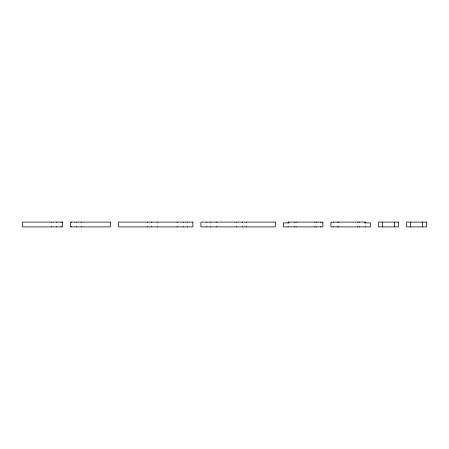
<?xml version="1.0" encoding="UTF-8"?>
<svg xmlns="http://www.w3.org/2000/svg" width="449" height="449" viewBox="0 0 449 449"><rect width="100%" height="100%" fill="white"/><g stroke="black" fill="none" stroke-linecap="round" stroke-linejoin="round"><path stroke-width="0.67" d="M322.629 222.9L322.91 222.9M422.548 222.098L422.548 226.902M410.549 222.098L410.549 226.902M394.542 222.098L394.542 226.902M382.537 222.098L382.537 226.902M365.733 223.001L365.733 222.098L330.924 222.098L330.924 226.902L370.537 226.902L370.537 222.9L364.936 222.9L364.936 222.098M365.733 226.599L365.733 226.902M359.335 222.098L359.335 222.401M359.335 226.599L359.335 226.902M357.735 222.098L357.735 222.401M357.735 226.599L357.735 226.902M338.928 222.098L338.928 222.401M338.928 226.599L338.928 226.902M337.328 222.098L337.328 222.401M337.328 226.599L337.328 226.902M333.27 222.098L333.27 222.401M333.27 226.599L333.27 226.902M320.58 222.098L320.58 222.401M320.58 226.599L320.58 226.902M316.523 222.098L316.523 222.401M316.523 226.599L316.523 226.902M314.923 222.098L314.923 222.401M314.923 226.599L314.923 226.902M296.116 222.098L296.116 222.401M296.116 226.599L296.116 226.902M294.516 222.098L294.516 222.401M294.516 226.599L294.516 226.902M288.915 222.098L288.915 222.9L283.313 222.9L283.313 226.902L322.926 226.902L322.926 222.098L288.123 222.098L288.118 223.001M288.118 226.599L288.118 226.902M246.507 222.098L246.507 222.401M246.507 226.599L246.507 226.902M242.505 222.098L242.505 222.401M242.505 226.599L242.505 226.902M236.415 222.098L236.415 222.401M236.415 226.599L236.415 226.902M216.586 222.098L216.586 222.401M216.586 226.599L216.586 226.902M210.497 222.098L210.497 222.401M210.497 226.599L210.497 226.902M206.495 222.098L206.495 222.401M206.495 226.599L206.495 226.902M187.289 222.098L187.289 222.401M187.289 226.599L187.289 226.902M183.287 222.098L183.287 222.401M183.287 226.599L183.287 226.902M177.198 222.098L177.198 222.401M177.198 226.599L177.198 226.902M157.374 222.098L157.374 222.401M157.374 226.599L157.374 226.902M151.279 222.098L151.279 222.401M151.279 226.599L151.279 226.902M147.283 222.098L147.283 222.401M147.283 226.599L147.283 226.902M81.263 222.098L81.263 222.401M81.263 226.599L81.263 226.902M76.465 222.098L76.465 222.401M76.465 226.599L76.465 226.902M71.262 222.098L71.262 222.401M71.262 226.599L71.262 226.902M61.659 222.098L61.659 222.401M61.659 226.599L61.659 226.902M56.456 222.098L56.456 222.401M56.456 226.599L56.456 226.902M51.657 222.098L51.657 222.401M51.657 226.599L51.657 226.902M62.462 222.098L22.45 222.098L22.45 226.902L62.462 226.902L62.462 222.098M110.471 222.098L70.459 222.098L70.459 226.902L110.471 226.902L110.471 222.098M192.89 222.098L118.474 222.098L118.474 226.902L192.89 226.902L192.89 222.098M275.31 222.098L200.894 222.098L200.894 226.902L275.31 226.902L275.31 222.098M398.544 222.098L378.541 222.098L378.541 226.902L398.544 226.902L398.544 222.098M426.55 222.098L406.547 222.098L406.547 226.902L426.55 226.902L426.55 222.098"/></g></svg>
